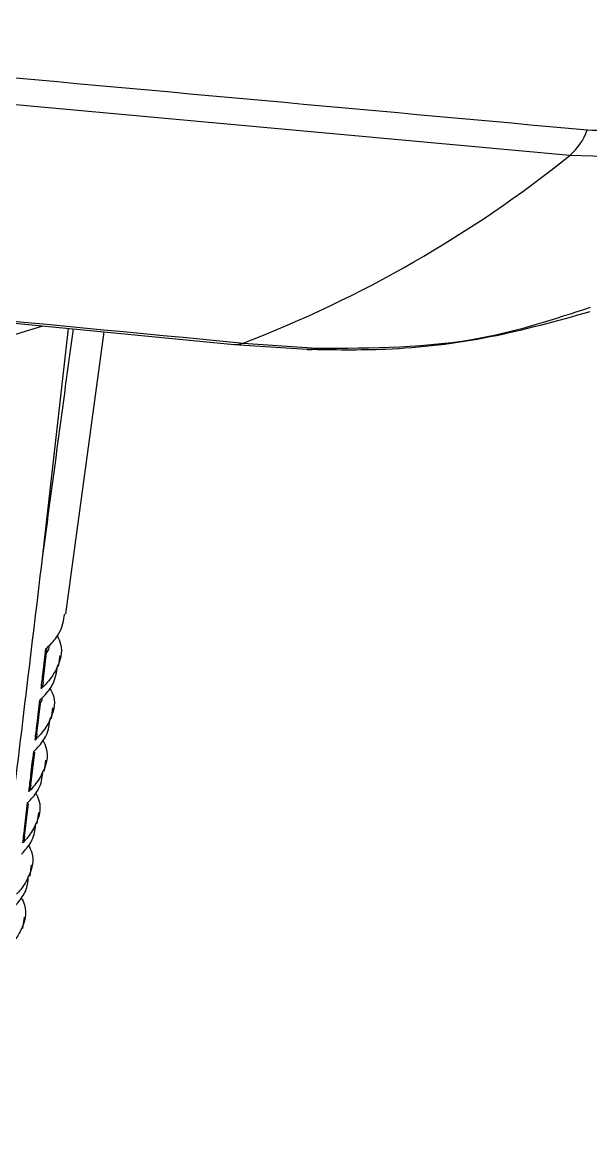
# Model space of a CAD drawing. Extents: x 11 to 120, y 2 to 94.
# Drawn here: x 88.503 to 89.025, y 70.058 to 71.095 of the extents above; entities that cross this region are included whole.
import ezdxf

# ---------------------------------------------------------------- set-up
doc = ezdxf.new("R2010")
doc.units = 0
doc.header["$MEASUREMENT"] = 0
doc.layers.add('OBJECT', color=7, linetype='CONTINUOUS')

msp = doc.modelspace()

# ---------------------------------------------------------------- linework, layer by layer
at = {"layer": 'OBJECT'}
for p, q in [((89.0057, 70.9731), (87.8921, 71.0748)), ((89.0796, 70.9709), (89.0057, 70.9731)), ((87.8357, 70.8825), (88.6973, 70.7993)), ((88.417, 70.7847), (88.5212, 70.8163)), ((88.5209, 70.6027), (88.5449, 70.814)), ((88.5423, 70.5513), (88.5776, 70.8109)), ((88.6971, 70.7992), (88.7641, 70.7948)), ((88.7055, 70.8006), (88.773, 70.7959)), ((88.5215, 70.4889), (88.5251, 70.5187)), ((88.5358, 70.503), (88.5372, 70.5132)), ((88.5158, 70.4414), (88.5195, 70.4714)), ((88.5293, 70.4548), (88.5306, 70.465)), ((88.5101, 70.394), (88.5138, 70.4241)), ((88.5227, 70.4066), (88.5241, 70.4168)), ((88.5044, 70.3466), (88.5081, 70.3769)), ((88.5162, 70.3584), (88.5176, 70.3687)), ((88.5096, 70.3102), (88.511, 70.3205)), ((88.503, 70.2619), (88.5045, 70.2722))]:
    msp.add_line(p, q, dxfattribs=at)
for centre, radius, start, end in [((88.9708, 71.0144), 0.054, 310.2133, 340.9052), ((88.3022, 71.8497), 1.124, 291.026, 308.7499), ((88.6986, 70.8162), 0.017, 265.3203, 293.5253), ((88.7652, 70.8175), 0.023, 267.9544, 289.7151)]:
    msp.add_arc(centre, radius, start, end, dxfattribs=at)
msp.add_ellipse((87.4365, 73.0617), major_axis=(1.7566, 14.6383), ratio=0.094069, start_param=4.554901, end_param=4.5695, dxfattribs=at)
for points, knots in [([(87.9361, 71.0954), (88.1125, 71.0795), (88.4746, 71.0466), (88.8363, 71.0136), (89.0219, 70.9967)], [0, 0, 0, 0, 0.486991, 1, 1, 1, 1]), ([(89.0219, 70.9967), (89.045, 70.9957), (89.0681, 70.9946), (89.0918, 70.9946), (89.0918, 70.9946)], [0, 0, 0, 0, 0.999971, 1, 1, 1, 1]), ([(87.8384, 70.884), (87.9316, 70.875), (88.2205, 70.847), (88.5096, 70.8193), (88.7055, 70.8006)], [0, 0, 0, 0, 0.322807, 1, 1, 1, 1]), ([(88.7644, 70.7949), (88.7884, 70.7945), (88.8447, 70.7935), (88.9324, 70.8039), (88.9941, 70.8211), (89.0246, 70.8296)], [0, 0, 0, 0, 0.272883, 0.640581, 1, 1, 1, 1]), ([(88.773, 70.7959), (88.8242, 70.796), (88.9101, 70.7961), (88.9918, 70.8227), (89.0248, 70.8335)], [0, 0, 0, 0, 0.595798, 1, 1, 1, 1]), ([(88.4528, 70.0577), (88.4534, 70.0621), (88.4563, 70.0841), (88.4683, 70.1765), (88.4912, 70.3541), (88.5103, 70.5134), (88.5209, 70.6027)], [0, 0, 0, 0, 0.024147, 0.120738, 0.507103, 1, 1, 1, 1]), ([(88.5241, 70.5192), (88.5255, 70.5206), (88.5304, 70.5253), (88.5387, 70.5357), (88.5404, 70.5455), (88.5414, 70.5514)], [0, 0, 0, 0, 0.139624, 0.483888, 1, 1, 1, 1]), ([(88.5344, 70.5314), (88.5356, 70.5288), (88.5406, 70.5186), (88.5358, 70.5027), (88.5269, 70.4894), (88.5211, 70.4839), (88.5197, 70.4826)], [0, 0, 0, 0, 0.157243, 0.615237, 0.908976, 1, 1, 1, 1]), ([(88.5197, 70.4826), (88.5203, 70.4876), (88.5218, 70.4998), (88.5232, 70.5121), (88.5241, 70.5192)], [0, 0, 0, 0, 0.412558, 1, 1, 1, 1]), ([(88.5247, 70.5155), (88.5258, 70.517), (88.5274, 70.5191), (88.5271, 70.5214), (88.527, 70.5221)], [0, 0, 0, 0, 0.697059, 1, 1, 1, 1]), ([(88.5185, 70.4719), (88.5198, 70.4733), (88.5246, 70.478), (88.5325, 70.4882), (88.5339, 70.4977), (88.5347, 70.5032)], [0, 0, 0, 0, 0.141993, 0.49751, 1, 1, 1, 1]), ([(88.5278, 70.4832), (88.529, 70.4807), (88.534, 70.4706), (88.5294, 70.455), (88.5209, 70.442), (88.5155, 70.4366), (88.5142, 70.4353)], [0, 0, 0, 0, 0.157016, 0.624358, 0.908556, 1, 1, 1, 1]), ([(88.5215, 70.4889), (88.5215, 70.4883), (88.5214, 70.4862), (88.5205, 70.4841), (88.5198, 70.4826), (88.5197, 70.4826)], [0, 0, 0, 0, 0.264635, 0.980392, 1, 1, 1, 1]), ([(88.5193, 70.4699), (88.52, 70.4709), (88.521, 70.4722), (88.5207, 70.4737), (88.5206, 70.4741)], [0, 0, 0, 0, 0.710242, 1, 1, 1, 1]), ([(88.5142, 70.4353), (88.5148, 70.4403), (88.5162, 70.4525), (88.5176, 70.4648), (88.5185, 70.4719)], [0, 0, 0, 0, 0.412522, 1, 1, 1, 1]), ([(88.5129, 70.4247), (88.5142, 70.426), (88.5188, 70.4307), (88.5262, 70.4406), (88.5274, 70.4498), (88.528, 70.455)], [0, 0, 0, 0, 0.14455, 0.512196, 1, 1, 1, 1]), ([(88.5212, 70.4351), (88.5224, 70.4326), (88.5274, 70.4226), (88.5229, 70.4073), (88.5148, 70.3945), (88.5098, 70.3893), (88.5085, 70.388)], [0, 0, 0, 0, 0.156477, 0.633957, 0.908051, 1, 1, 1, 1]), ([(88.5158, 70.4414), (88.5157, 70.4405), (88.5156, 70.4384), (88.5147, 70.4364), (88.5142, 70.4353), (88.5142, 70.4353)], [0, 0, 0, 0, 0.429912, 0.979777, 1, 1, 1, 1]), ([(88.5085, 70.388), (88.5091, 70.3931), (88.5106, 70.4053), (88.512, 70.4175), (88.5129, 70.4247)], [0, 0, 0, 0, 0.412498, 1, 1, 1, 1]), ([(88.5073, 70.3774), (88.5085, 70.3787), (88.513, 70.3835), (88.52, 70.3931), (88.5209, 70.4019), (88.5214, 70.4068)], [0, 0, 0, 0, 0.147321, 0.528082, 1, 1, 1, 1]), ([(88.5101, 70.394), (88.51, 70.393), (88.5099, 70.391), (88.509, 70.3891), (88.5086, 70.3881), (88.5085, 70.388)], [0, 0, 0, 0, 0.462985, 0.979045, 1, 1, 1, 1]), ([(88.5146, 70.3869), (88.5158, 70.3845), (88.5208, 70.3745), (88.5165, 70.3596), (88.5088, 70.347), (88.5041, 70.3421), (88.5029, 70.3408)], [0, 0, 0, 0, 0.155565, 0.644083, 0.907449, 1, 1, 1, 1]), ([(88.5029, 70.3408), (88.5035, 70.3458), (88.505, 70.358), (88.5064, 70.3702), (88.5073, 70.3774)], [0, 0, 0, 0, 0.412462, 1, 1, 1, 1]), ([(88.5016, 70.3302), (88.5028, 70.3315), (88.5071, 70.3363), (88.5137, 70.3456), (88.5143, 70.3541), (88.5147, 70.3586)], [0, 0, 0, 0, 0.150338, 0.545336, 1, 1, 1, 1]), ([(88.508, 70.3387), (88.5092, 70.3363), (88.5142, 70.3264), (88.51, 70.3119), (88.5027, 70.2996), (88.4984, 70.2948), (88.4972, 70.2936)], [0, 0, 0, 0, 0.15421, 0.654792, 0.906736, 1, 1, 1, 1]), ([(88.5044, 70.3466), (88.5043, 70.3456), (88.5041, 70.3436), (88.5034, 70.3417), (88.5029, 70.3408), (88.5029, 70.3408)], [0, 0, 0, 0, 0.498814, 0.97833, 1, 1, 1, 1]), ([(88.496, 70.2829), (88.4971, 70.2843), (88.5013, 70.289), (88.5073, 70.2981), (88.5078, 70.3062), (88.508, 70.3104)], [0, 0, 0, 0, 0.153637, 0.564154, 1, 1, 1, 1]), ([(88.5015, 70.2904), (88.5026, 70.2881), (88.5076, 70.2784), (88.5035, 70.2642), (88.4965, 70.2521), (88.4927, 70.2476), (88.4916, 70.2463)], [0, 0, 0, 0, 0.152318, 0.666151, 0.905894, 1, 1, 1, 1])]:
    msp.add_open_spline(points, degree=3, knots=knots, dxfattribs=at)

doc.saveas('drawing.dxf')
